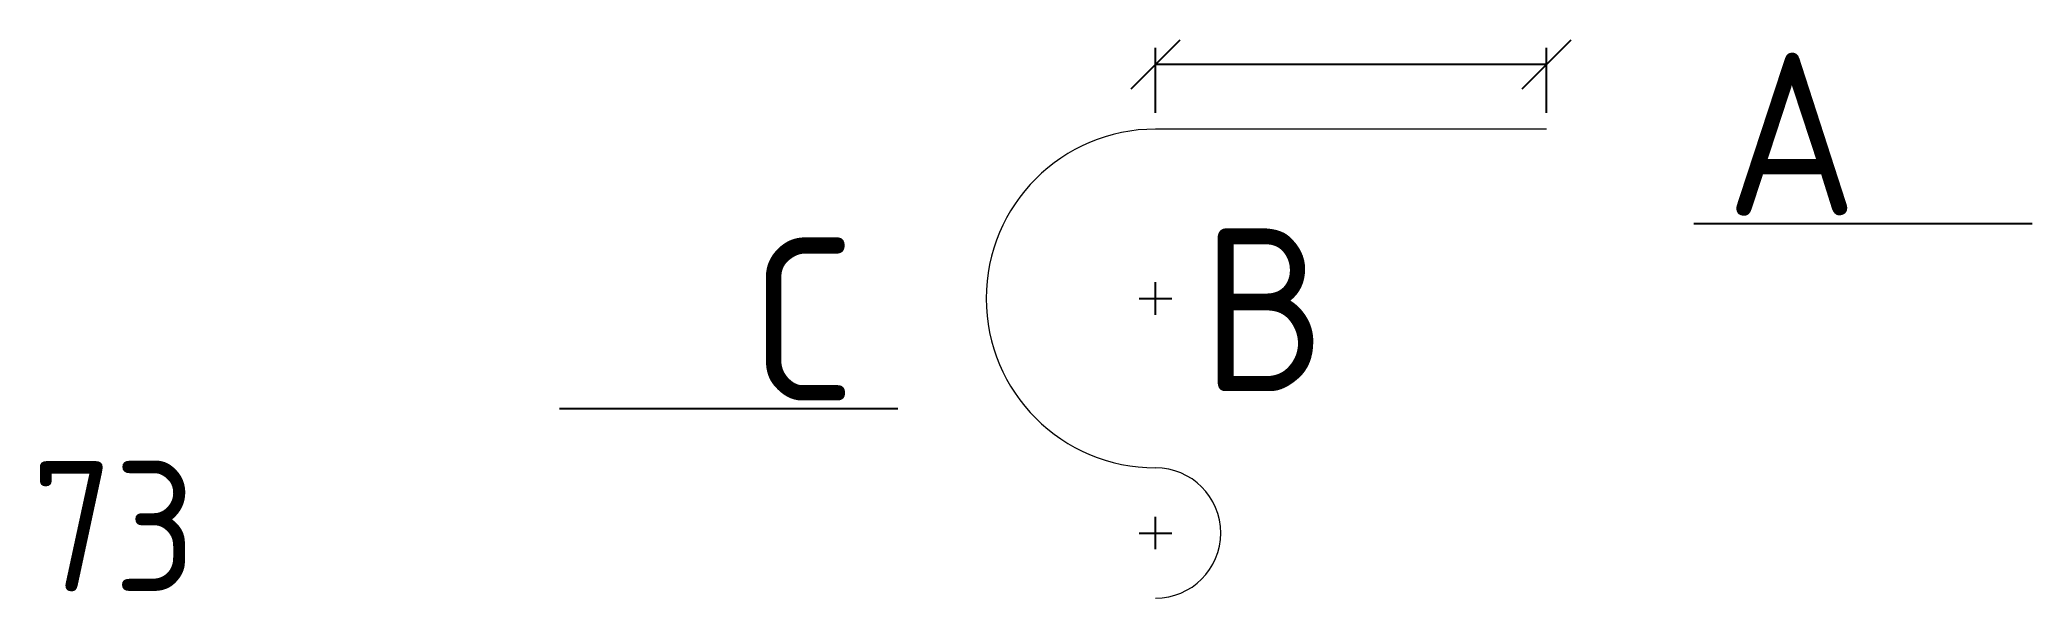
# Model space of a CAD drawing. Extents: x 234219 to 234524, y -52391 to -52306.
import ezdxf
from ezdxf.enums import TextEntityAlignment as Align

# ---------------------------------------------------------------- set-up
doc = ezdxf.new("R2010")
doc.units = 0
doc.layers.add('posedit.mtr.bar', color=7, linetype='Continuous', lineweight=50)
doc.layers.add('posedit.mtr.hidden', color=144, linetype='Continuous', plot=False)
doc.layers.add('posedit.mtr.lenght', color=183, linetype='Continuous')
doc.layers.add('posedit.mtr.text', color=3, linetype='Continuous')
doc.styles.add('posedit.ISOCPEUR', font='isocpeur.ttf', dxfattribs={"width": 0.9})

msp = doc.modelspace()

# ---------------------------------------------------------------- linework, layer by layer
at = {"layer": 'posedit.mtr.bar', "lineweight": 0}
msp.add_line((234449.97, -52319.34), (234389.97, -52319.34), dxfattribs=at)
for centre, radius, start, end in [((234389.97, -52345.34), 26, 90, 270), ((234389.97, -52381.34), 10, 270, 90)]:
    msp.add_arc(centre, radius, start, end, dxfattribs=at)
at = {"layer": 'posedit.mtr.lenght'}
for p, q in [((234386.22, -52313.13), (234393.72, -52305.63)), ((234389.97, -52316.84), (234389.97, -52306.88)), ((234446.22, -52313.13), (234453.72, -52305.63)), ((234449.97, -52316.84), (234449.97, -52306.88)), ((234389.97, -52309.38), (234449.97, -52309.38)), ((234472.57, -52333.83), (234524.48, -52333.83)), ((234389.97, -52347.84), (234389.97, -52342.84)), ((234387.47, -52345.34), (234392.47, -52345.34)), ((234350.4, -52362.29), (234298.49, -52362.29)), ((234389.97, -52383.84), (234389.97, -52378.84)), ((234387.47, -52381.34), (234392.47, -52381.34))]:
    msp.add_line(p, q, dxfattribs=at)
for points in [[(234411, -52309.38, 0, 4, 0), (234422.16, -52313.81, 0, 0, 0), (234472.57, -52333.83, 0, 0, 0)], [(234369.04, -52360.77, 0, 4, 0), (234378.7, -52353.65, 0, 0, 0), (234389.97, -52345.34, 0, 0, 0)], [(234389.97, -52381.34, 0, 4, 0), (234379.16, -52376.14, 0, 0, 0), (234350.4, -52362.29, 0, 0, 0)], [(234396.43, -52388.97, 0, 2, 0), (234392.55, -52384.4, 0, 0, 0), (234389.97, -52381.34, 0, 0, 0)]]:
    msp.add_lwpolyline(points, format="xyseb", dxfattribs=at)

# ---------------------------------------------------------------- texts
at = {"layer": 'posedit.mtr.hidden', "style": 'posedit.ISOCPEUR', "width": 0.9}
msp.add_text('73', height=20, dxfattribs=at).set_placement((234217.48, -52390.3))
at = {"layer": 'posedit.mtr.text', "style": 'posedit.ISOCPEUR', "width": 0.9}
for tag, p in [('A', (234477.47, -52320.09)), ('B', (234397.08, -52347.05))]:
    msp.add_attdef(tag, text='', height=25, dxfattribs=at).set_placement(p, align=Align.MIDDLE_LEFT)
msp.add_attdef('C', text='', height=25, dxfattribs=at).set_placement((234343.93, -52348.54), align=Align.MIDDLE_RIGHT)

doc.saveas('drawing.dxf')
